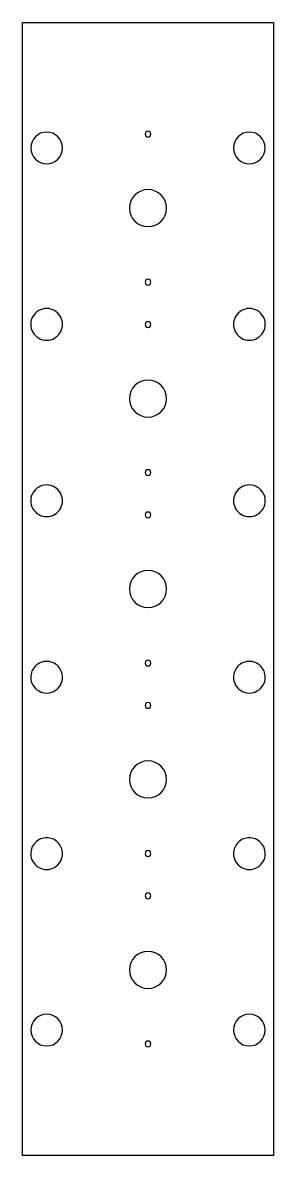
# Model space of a CAD drawing. Header units: millimetres. Extents: x -70 to 81, y 3 to 683.
import ezdxf

# ---------------------------------------------------------------- set-up
doc = ezdxf.new("R2010")
doc.units = ezdxf.units.MM

msp = doc.modelspace()

# ---------------------------------------------------------------- linework, layer by layer
for p, q in [((-69.612, 682.8188), (80.788, 682.8188)), ((-69.612, 2.9812), (-69.612, 682.8188)), ((80.788, 682.8188), (80.788, 2.9812)), ((80.788, 2.9812), (-69.612, 2.9812))]:
    msp.add_line(p, q)
for centre, radius, start, end in [((-55.2276, 607.6188), 9.525, -270, 0), ((-55.2276, 607.6188), 9.525, 0, 90), ((5.588, 615.95), 1.7272, -270, 0), ((5.588, 615.95), 1.7272, 0, 90), ((66.4036, 607.6188), 9.525, -270, 0), ((66.4036, 607.6188), 9.525, 0, 90), ((5.588, 571.5), 11.1125, -270, 0), ((5.588, 571.5), 11.1125, 0, 90), ((5.588, 527.05), 1.7272, -270, 0), ((5.588, 527.05), 1.7272, 0, 90), ((-55.2276, 501.7313), 9.525, 0, 180.00006219), ((66.4036, 501.7313), 9.525, 0, 180.00006219), ((5.588, 501.65), 1.7272, -270, 0), ((5.588, 501.65), 1.7272, 0, 90), ((-55.2276, 501.73128), 9.525, -180.00005812, 0.00012031), ((66.4036, 501.73128), 9.525, -180.00005812, 0.00012031), ((5.588, 457.2), 11.1125, -270, 0), ((5.588, 457.2), 11.1125, 0, 90), ((5.588, 412.75), 1.7272, -270, 0), ((5.588, 412.75), 1.7272, 0, 90), ((-55.2276, 395.8438), 9.525, 0, 180.00012402), ((66.4036, 395.8438), 9.525, 0, 180.00012402), ((-55.2276, 395.84376), 9.525, -180.00011659, 0.00024061), ((66.4036, 395.84376), 9.525, -180.00011659, 0.00024061), ((5.588, 387.35), 1.7272, -270, 0), ((5.588, 387.35), 1.7272, 0, 90), ((5.588, 342.9), 11.1125, -270, 0), ((5.588, 342.9), 11.1125, 0, 90), ((-55.2276, 289.95624), 9.525, -270, -179.99988017), ((-55.2276, 289.95624), 9.525, -0.00024061, 90), ((5.588, 298.45), 1.7272, -270, 0), ((5.588, 298.45), 1.7272, 0, 90), ((66.4036, 289.95624), 9.525, -270, -179.99987789), ((66.4036, 289.95624), 9.525, -0.00024061, 90), ((-55.2276, 289.9562), 9.525, 179.99987922, 360), ((66.4036, 289.9562), 9.525, 179.9998815, 360), ((5.588, 273.05), 1.7272, -270, 0), ((5.588, 273.05), 1.7272, 0, 90), ((5.588, 228.6), 11.1125, -270, 0), ((5.588, 228.6), 11.1125, 0, 90), ((-55.2276, 184.06872), 9.525, -270, -179.99993969), ((-55.2276, 184.06872), 9.525, -0.00012031, 90), ((66.4036, 184.06872), 9.525, -270, -179.99993969), ((66.4036, 184.06872), 9.525, -0.00012031, 90), ((-55.2276, 184.0687), 9.525, 179.99994, 360), ((5.588, 184.15), 1.7272, -270, 0), ((5.588, 184.15), 1.7272, 0, 90), ((66.4036, 184.0687), 9.525, 179.99994, 360), ((5.588, 158.75), 1.7272, -270, 0), ((5.588, 158.75), 1.7272, 0, 90), ((5.588, 114.3), 11.1125, -270, 0), ((5.588, 114.3), 11.1125, 0, 90), ((-55.2276, 78.1812), 9.525, -270, 0), ((-55.2276, 78.1812), 9.525, 0, 90), ((66.4036, 78.1812), 9.525, -270, 0), ((66.4036, 78.1812), 9.525, 0, 90), ((5.588, 69.85), 1.7272, -270, 0), ((5.588, 69.85), 1.7272, 0, 90)]:
    msp.add_arc(centre, radius, start, end)

doc.saveas('drawing.dxf')
